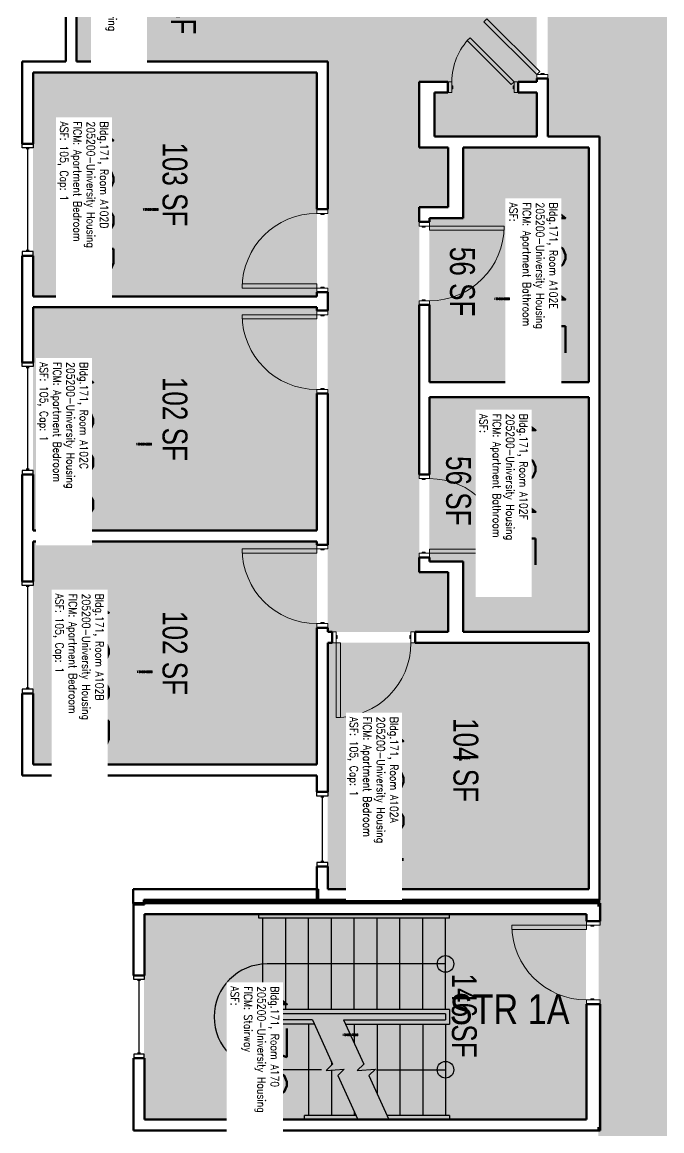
# Model space of a CAD drawing. Header units: inches. Extents: x 88 to 3257, y -489 to 2081.
# Drawn here: x 97 to 406, y 254 to 789 of the extents above; entities that cross this region are included whole.
import ezdxf
from ezdxf.enums import TextEntityAlignment as Align

# ---------------------------------------------------------------- set-up
doc = ezdxf.new("R2010")
doc.units = ezdxf.units.IN
doc.header["$LTSCALE"] = 48
doc.header["$MEASUREMENT"] = 0
for name, color, linetype in [('A-AREA-IDEN', 1, 'Continuous'), ('A-DOOR', 2, 'Continuous'), ('A-FLOR', 3, 'Continuous'), ('A-GLAZ', 1, 'Continuous'), ('A-IDEN-RNUM', 7, 'Continuous'), ('A-IDEN-SNUM', 4, 'Continuous'), ('A-IDEN-VNUM', 4, 'Continuous'), ('A-WALL', 5, 'Continuous'), ('AREA-TEXT', 3, 'Continuous'), ('Rooms-Category-Color', 7, 'Continuous'), ('Rooms-College-Color', 7, 'Continuous'), ('Rooms-Department-Color', 7, 'Continuous'), ('Rooms-Division-Color', 7, 'Continuous'), ('Rooms-Information', 7, 'Continuous')]:
    doc.layers.add(name, color=color, linetype=linetype)
doc.styles.add('AREA', font='arial.ttf', dxfattribs={"width": 0.75, "height": 12})
doc.styles.add('DIMS', font='ARIALN.TTF')
doc.styles.add('ROOMSNUMBER', font='txt.shx', dxfattribs={"height": 0.03})
doc.styles.add('ROOMVNUMBER', font='simplex.shx', dxfattribs={"width": 0.85})
doc.styles.get("Standard").update_dxf_attribs({"font": 'ARIALN.TTF'})
doc.dimstyles.new('NBA 2004', dxfattribs={"dimscale": 128, "dimtxt": 0.125, "dimasz": 0.09375, "dimexe": 0.125, "dimexo": 0.125, "dimgap": 0.0625, "dimtad": 1, "dimdec": 3, "dimzin": 3, "dimdsep": 46, "dimlunit": 4, "dimtxsty": 'DIMS', "dimblk": 'ARCHTICK', "dimcen": 0.09375, "dimdle": 0.125, "dimclrd": 256, "dimclre": 256, "dimclrt": 2, "dimadec": 0, "dimazin": 0, "dimtfac": 0.75, "dimtdec": 3, "dimtmove": 2, "dimatfit": 2, "dimfxl": 0.125, "dimfrac": 2, "dimtolj": 1, "dimtzin": 0, "dimlwd": -1, "dimlwe": -1, "dimarcsym": 0})
pattern_1 = [(135, (-275.59335, 306.26828), (-0.088388348, -0.088388348), [])]

# ---------------------------------------------------------------- blocks, each defined once
blk = doc.blocks.new('_ArchTick')
at = {"color": 0, "linetype": 'ByBlock', "const_width": 0.15}
blk.add_lwpolyline([(-0.5, -0.5), (0.5, 0.5)], dxfattribs=at)

msp = doc.modelspace()

# ---------------------------------------------------------------- hatches: boundary and pattern name
h = msp.add_hatch()
h.set_pattern_fill('ANSI31', color=256, angle=90, style=0)
h.set_pattern_definition(pattern_1)
h.paths.add_polyline_path([(308.36, 637.74), (308.36, 696.47), (317.57, 696.47), (317.57, 637.74)], flags=9)
h = msp.add_hatch()
h.set_pattern_fill('ANSI31', color=256, angle=90, style=0)
h.set_pattern_definition(pattern_1)
h.paths.add_polyline_path([(308.36, 637.74), (308.36, 696.47), (317.57, 696.47), (317.57, 637.74)], flags=9)
at = {"layer": 'Rooms-Category-Color', "true_color": 0xadadad}
for points in [[(547.22, 1168.24), (547.22, 1193.24), (464.89, 1193.24), (464.89, 1168.24), (375.5, 1168.24), (375.5, 1082.22), (350.5, 1082.22), (350.5, 999.89), (375.5, 999.89), (375.5, 815.86), (350.5, 815.86), (350.5, 733.53), (375.5, 733.53), (374.88, 226), (435.5, 226), (435.5, 616.78), (460.5, 616.78), (460.5, 699.11), (435.5, 699.11), (435.5, 881.25), (507.5, 881.25), (507.5, 960.25), (435.5, 960.25), (435.5, 1023.88), (495.87, 1084.25), (547.22, 1084.25)], [(369, 359.25), (155.94, 359.25), (155.94, 260.25), (369, 260.25)]]:
    msp.add_hatch(color=253, dxfattribs=at).paths.add_polyline_path(points)
at = {"layer": 'Rooms-Category-Color', "true_color": 0x728ef3}
for points in [[(240.13, 905.25), (240.13, 821.11), (345.25, 821.11), (345.25, 759.98), (336.3, 759.98), (336.3, 754.73), (345.25, 754.73), (345.25, 733.53), (295.88, 733.53), (295.88, 754.73), (302.3, 754.73), (302.3, 759.98), (288.63, 759.98), (288.63, 728.28), (302.5, 728.28), (302.5, 699.53), (288.63, 699.53), (288.63, 523.5), (302.5, 523.5), (302.5, 494.75), (244.5, 494.75), (244.5, 769.75), (123.5, 769.75), (123.5, 905.25)], [(102.5, 764.5), (102.5, 656.5), (239.25, 656.5), (239.25, 764.5)], [(293.5, 694.28), (293.5, 615.14), (370.25, 615.14), (370.25, 728.28), (309.75, 728.28), (309.75, 694.28)], [(239.25, 543.63), (239.25, 651.25), (102.5, 651.25), (102.5, 543.63)], [(370.25, 607.89), (293.5, 607.89), (293.5, 528.75), (309.75, 528.75), (309.75, 494.75), (370.25, 494.75)], [(102.5, 538.38), (102.5, 430.75), (239.25, 430.75), (239.25, 538.38)], [(244.5, 370.75), (370.25, 370.75), (370.25, 489.5), (244.5, 489.5)]]:
    msp.add_hatch(color=171, dxfattribs=at).paths.add_polyline_path(points)
at = {"layer": 'Rooms-College-Color', "true_color": 0xadadad}
for points in [[(547.22, 1168.24), (547.22, 1193.24), (464.89, 1193.24), (464.89, 1168.24), (375.5, 1168.24), (375.5, 1082.22), (350.5, 1082.22), (350.5, 999.89), (375.5, 999.89), (375.5, 815.86), (350.5, 815.86), (350.5, 733.53), (375.5, 733.53), (374.88, 226), (435.5, 226), (435.5, 616.78), (460.5, 616.78), (460.5, 699.11), (435.5, 699.11), (435.5, 881.25), (507.5, 881.25), (507.5, 960.25), (435.5, 960.25), (435.5, 1023.88), (495.87, 1084.25), (547.22, 1084.25)], [(240.13, 905.25), (240.13, 821.11), (345.25, 821.11), (345.25, 759.98), (336.3, 759.98), (336.3, 754.73), (345.25, 754.73), (345.25, 733.53), (295.88, 733.53), (295.88, 754.73), (302.3, 754.73), (302.3, 759.98), (288.63, 759.98), (288.63, 728.28), (302.5, 728.28), (302.5, 699.53), (288.63, 699.53), (288.63, 523.5), (302.5, 523.5), (302.5, 494.75), (244.5, 494.75), (244.5, 769.75), (123.5, 769.75), (123.5, 905.25)], [(102.5, 764.5), (102.5, 656.5), (239.25, 656.5), (239.25, 764.5)], [(293.5, 694.28), (293.5, 615.14), (370.25, 615.14), (370.25, 728.28), (309.75, 728.28), (309.75, 694.28)], [(239.25, 543.63), (239.25, 651.25), (102.5, 651.25), (102.5, 543.63)], [(370.25, 607.89), (293.5, 607.89), (293.5, 528.75), (309.75, 528.75), (309.75, 494.75), (370.25, 494.75)], [(102.5, 538.38), (102.5, 430.75), (239.25, 430.75), (239.25, 538.38)], [(244.5, 370.75), (370.25, 370.75), (370.25, 489.5), (244.5, 489.5)], [(369, 359.25), (155.94, 359.25), (155.94, 260.25), (369, 260.25)]]:
    msp.add_hatch(color=253, dxfattribs=at).paths.add_polyline_path(points)
at = {"layer": 'Rooms-Department-Color', "true_color": 0xacacac}
for points in [[(547.22, 1168.24), (547.22, 1193.24), (464.89, 1193.24), (464.89, 1168.24), (375.5, 1168.24), (375.5, 1082.22), (350.5, 1082.22), (350.5, 999.89), (375.5, 999.89), (375.5, 815.86), (350.5, 815.86), (350.5, 733.53), (375.5, 733.53), (374.88, 226), (435.5, 226), (435.5, 616.78), (460.5, 616.78), (460.5, 699.11), (435.5, 699.11), (435.5, 881.25), (507.5, 881.25), (507.5, 960.25), (435.5, 960.25), (435.5, 1023.88), (495.87, 1084.25), (547.22, 1084.25)], [(369, 359.25), (155.94, 359.25), (155.94, 260.25), (369, 260.25)]]:
    msp.add_hatch(color=253, dxfattribs=at).paths.add_polyline_path(points)
at = {"layer": 'Rooms-Department-Color', "true_color": 0x604aed}
for points in [[(240.13, 905.25), (240.13, 821.11), (345.25, 821.11), (345.25, 759.98), (336.3, 759.98), (336.3, 754.73), (345.25, 754.73), (345.25, 733.53), (295.88, 733.53), (295.88, 754.73), (302.3, 754.73), (302.3, 759.98), (288.63, 759.98), (288.63, 728.28), (302.5, 728.28), (302.5, 699.53), (288.63, 699.53), (288.63, 523.5), (302.5, 523.5), (302.5, 494.75), (244.5, 494.75), (244.5, 769.75), (123.5, 769.75), (123.5, 905.25)], [(102.5, 764.5), (102.5, 656.5), (239.25, 656.5), (239.25, 764.5)], [(293.5, 694.28), (293.5, 615.14), (370.25, 615.14), (370.25, 728.28), (309.75, 728.28), (309.75, 694.28)], [(239.25, 543.63), (239.25, 651.25), (102.5, 651.25), (102.5, 543.63)], [(370.25, 607.89), (293.5, 607.89), (293.5, 528.75), (309.75, 528.75), (309.75, 494.75), (370.25, 494.75)], [(102.5, 538.38), (102.5, 430.75), (239.25, 430.75), (239.25, 538.38)], [(244.5, 370.75), (370.25, 370.75), (370.25, 489.5), (244.5, 489.5)]]:
    msp.add_hatch(color=173, dxfattribs=at).paths.add_polyline_path(points)
at = {"layer": 'Rooms-Division-Color', "true_color": 0xadadad}
for points in [[(547.22, 1168.24), (547.22, 1193.24), (464.89, 1193.24), (464.89, 1168.24), (375.5, 1168.24), (375.5, 1082.22), (350.5, 1082.22), (350.5, 999.89), (375.5, 999.89), (375.5, 815.86), (350.5, 815.86), (350.5, 733.53), (375.5, 733.53), (374.88, 226), (435.5, 226), (435.5, 616.78), (460.5, 616.78), (460.5, 699.11), (435.5, 699.11), (435.5, 881.25), (507.5, 881.25), (507.5, 960.25), (435.5, 960.25), (435.5, 1023.88), (495.87, 1084.25), (547.22, 1084.25)], [(369, 359.25), (155.94, 359.25), (155.94, 260.25), (369, 260.25)]]:
    msp.add_hatch(color=253, dxfattribs=at).paths.add_polyline_path(points)
at = {"layer": 'Rooms-Division-Color', "true_color": 0x604aed}
for points in [[(240.13, 905.25), (240.13, 821.11), (345.25, 821.11), (345.25, 759.98), (336.3, 759.98), (336.3, 754.73), (345.25, 754.73), (345.25, 733.53), (295.88, 733.53), (295.88, 754.73), (302.3, 754.73), (302.3, 759.98), (288.63, 759.98), (288.63, 728.28), (302.5, 728.28), (302.5, 699.53), (288.63, 699.53), (288.63, 523.5), (302.5, 523.5), (302.5, 494.75), (244.5, 494.75), (244.5, 769.75), (123.5, 769.75), (123.5, 905.25)], [(102.5, 764.5), (102.5, 656.5), (239.25, 656.5), (239.25, 764.5)], [(293.5, 694.28), (293.5, 615.14), (370.25, 615.14), (370.25, 728.28), (309.75, 728.28), (309.75, 694.28)], [(239.25, 543.63), (239.25, 651.25), (102.5, 651.25), (102.5, 543.63)], [(370.25, 607.89), (293.5, 607.89), (293.5, 528.75), (309.75, 528.75), (309.75, 494.75), (370.25, 494.75)], [(102.5, 538.38), (102.5, 430.75), (239.25, 430.75), (239.25, 538.38)], [(244.5, 370.75), (370.25, 370.75), (370.25, 489.5), (244.5, 489.5)]]:
    msp.add_hatch(color=173, dxfattribs=at).paths.add_polyline_path(points)

# ---------------------------------------------------------------- linework, layer by layer
at = {"layer": 'A-DOOR', "linetype": 'Continuous', "lineweight": 18}
for points in [[(345.25, 763.47), (346.66, 764.88), (321.21, 790.34), (319.79, 788.92)], [(345.25, 763.47), (346.66, 764.88), (321.21, 790.34), (319.79, 788.92)], [(334.3, 759.98), (332.89, 758.57), (311.67, 779.78), (313.09, 781.19)], [(334.3, 759.98), (332.89, 758.57), (311.67, 779.78), (313.09, 781.19)], [(304.3, 754.73), (302.3, 754.73), (302.3, 759.98), (304.3, 759.98)], [(304.3, 754.73), (302.3, 754.73), (302.3, 759.98), (304.3, 759.98)], [(334.3, 754.73), (336.3, 754.73), (336.3, 759.98), (334.3, 759.98)], [(334.3, 754.73), (336.3, 754.73), (336.3, 759.98), (334.3, 759.98)], [(350.5, 763.47), (350.5, 761.47), (345.25, 761.47), (345.25, 763.47)], [(350.5, 763.47), (350.5, 761.47), (345.25, 761.47), (345.25, 763.47)], [(348.75, 763.47), (348.75, 763.97), (347.25, 763.97), (347.25, 763.47)], [(348.75, 763.47), (348.75, 763.97), (347.25, 763.97), (347.25, 763.47)], [(304.3, 756.48), (304.8, 756.48), (304.8, 757.98), (304.3, 757.98)], [(304.3, 756.48), (304.8, 756.48), (304.8, 757.98), (304.3, 757.98)], [(334.3, 756.48), (333.8, 756.48), (333.8, 757.98), (334.3, 757.98)], [(334.3, 756.48), (333.8, 756.48), (333.8, 757.98), (334.3, 757.98)], [(244.5, 696.5), (244.5, 698.5), (239.25, 698.5), (239.25, 696.5)], [(244.5, 696.5), (244.5, 698.5), (239.25, 698.5), (239.25, 696.5)], [(242.75, 696.5), (242.75, 696), (241.25, 696), (241.25, 696.5)], [(242.75, 696.5), (242.75, 696), (241.25, 696), (241.25, 696.5)], [(288.63, 690.39), (288.63, 692.39), (293.5, 692.39), (293.5, 690.39)], [(288.63, 690.39), (288.63, 692.39), (293.5, 692.39), (293.5, 690.39)], [(290, 690.39), (290, 689.89), (291.5, 689.89), (291.5, 690.39)], [(290, 690.39), (290, 689.89), (291.5, 689.89), (291.5, 690.39)], [(293.5, 690.39), (293.5, 688.39), (329.5, 688.39), (329.5, 690.39)], [(293.5, 690.39), (293.5, 688.39), (329.5, 688.39), (329.5, 690.39)], [(239.25, 660.5), (239.25, 662.5), (203.25, 662.5), (203.25, 660.5)], [(239.25, 660.5), (239.25, 662.5), (203.25, 662.5), (203.25, 660.5)], [(244.5, 660.5), (244.5, 658.5), (239.25, 658.5), (239.25, 660.5)], [(244.5, 660.5), (244.5, 658.5), (239.25, 658.5), (239.25, 660.5)], [(242.75, 660.5), (242.75, 661), (241.25, 661), (241.25, 660.5)], [(242.75, 660.5), (242.75, 661), (241.25, 661), (241.25, 660.5)], [(288.63, 654.39), (288.63, 652.39), (293.5, 652.39), (293.5, 654.39)], [(288.63, 654.39), (288.63, 652.39), (293.5, 652.39), (293.5, 654.39)], [(290, 654.39), (290, 654.89), (291.5, 654.89), (291.5, 654.39)], [(290, 654.39), (290, 654.89), (291.5, 654.89), (291.5, 654.39)], [(239.25, 647.63), (239.25, 645.63), (203.25, 645.63), (203.25, 647.63)], [(239.25, 647.63), (239.25, 645.63), (203.25, 645.63), (203.25, 647.63)], [(244.5, 647.63), (244.5, 649.63), (239.25, 649.63), (239.25, 647.63)], [(244.5, 647.63), (244.5, 649.63), (239.25, 649.63), (239.25, 647.63)], [(242.75, 647.63), (242.75, 647.13), (241.25, 647.13), (241.25, 647.63)], [(242.75, 647.63), (242.75, 647.13), (241.25, 647.13), (241.25, 647.63)], [(244.5, 611.63), (244.5, 609.63), (239.25, 609.63), (239.25, 611.63)], [(244.5, 611.63), (244.5, 609.63), (239.25, 609.63), (239.25, 611.63)], [(242.75, 611.63), (242.75, 612.13), (241.25, 612.13), (241.25, 611.63)], [(242.75, 611.63), (242.75, 612.13), (241.25, 612.13), (241.25, 611.63)], [(288.63, 568.64), (288.63, 570.64), (293.5, 570.64), (293.5, 568.64)], [(288.63, 568.64), (288.63, 570.64), (293.5, 570.64), (293.5, 568.64)], [(290, 568.64), (290, 568.14), (291.5, 568.14), (291.5, 568.64)], [(290, 568.64), (290, 568.14), (291.5, 568.14), (291.5, 568.64)], [(239.25, 534.75), (239.25, 532.75), (203.25, 532.75), (203.25, 534.75)], [(239.25, 534.75), (239.25, 532.75), (203.25, 532.75), (203.25, 534.75)], [(244.5, 534.75), (244.5, 536.75), (239.25, 536.75), (239.25, 534.75)], [(244.5, 534.75), (244.5, 536.75), (239.25, 536.75), (239.25, 534.75)], [(242.75, 534.75), (242.75, 534.25), (241.25, 534.25), (241.25, 534.75)], [(242.75, 534.75), (242.75, 534.25), (241.25, 534.25), (241.25, 534.75)], [(293.5, 532.64), (293.5, 534.64), (329.5, 534.64), (329.5, 532.64)], [(293.5, 532.64), (293.5, 534.64), (329.5, 534.64), (329.5, 532.64)], [(288.63, 532.64), (288.63, 530.64), (293.5, 530.64), (293.5, 532.64)], [(288.63, 532.64), (288.63, 530.64), (293.5, 530.64), (293.5, 532.64)], [(290, 532.64), (290, 533.14), (291.5, 533.14), (291.5, 532.64)], [(290, 532.64), (290, 533.14), (291.5, 533.14), (291.5, 532.64)], [(244.5, 498.75), (244.5, 496.75), (239.25, 496.75), (239.25, 498.75)], [(244.5, 498.75), (244.5, 496.75), (239.25, 496.75), (239.25, 498.75)], [(242.75, 498.75), (242.75, 499.25), (241.25, 499.25), (241.25, 498.75)], [(242.75, 498.75), (242.75, 499.25), (241.25, 499.25), (241.25, 498.75)], [(248.62, 494.75), (246.62, 494.75), (246.62, 489.5), (248.62, 489.5)], [(248.62, 494.75), (246.62, 494.75), (246.62, 489.5), (248.62, 489.5)], [(248.62, 493), (249.12, 493), (249.12, 491.5), (248.62, 491.5)], [(248.62, 493), (249.12, 493), (249.12, 491.5), (248.62, 491.5)], [(284.62, 493), (284.12, 493), (284.12, 491.5), (284.62, 491.5)], [(284.62, 493), (284.12, 493), (284.12, 491.5), (284.62, 491.5)], [(284.62, 494.75), (286.62, 494.75), (286.62, 489.5), (284.62, 489.5)], [(284.62, 494.75), (286.62, 494.75), (286.62, 489.5), (284.62, 489.5)], [(248.62, 489.5), (250.62, 489.5), (250.62, 453.5), (248.62, 453.5)], [(248.62, 489.5), (250.62, 489.5), (250.62, 453.5), (248.62, 453.5)], [(369.26, 353.3), (369.26, 351.3), (333.26, 351.3), (333.26, 353.3)], [(369.26, 353.3), (369.26, 351.3), (333.26, 351.3), (333.26, 353.3)], [(375.76, 353.3), (375.76, 355.3), (369.26, 355.3), (369.26, 353.3)], [(375.76, 353.3), (375.76, 355.3), (369.26, 355.3), (369.26, 353.3)], [(372.76, 353.3), (372.76, 352.8), (371.26, 352.8), (371.26, 353.3)], [(372.76, 353.3), (372.76, 352.8), (371.26, 352.8), (371.26, 353.3)], [(375.76, 317.3), (375.76, 315.3), (369.26, 315.3), (369.26, 317.3)], [(375.76, 317.3), (375.76, 315.3), (369.26, 315.3), (369.26, 317.3)], [(372.76, 317.3), (372.76, 317.8), (371.26, 317.8), (371.26, 317.3)], [(372.76, 317.3), (372.76, 317.8), (371.26, 317.8), (371.26, 317.3)]]:
    msp.add_lwpolyline(points, close=True, dxfattribs=at)
at = {"layer": 'A-DOOR', "linetype": 'Continuous', "lineweight": 18, "extrusion": (0, 0, -1)}
for centre, radius, start, end in [((-334.3, 759.98), 30, 0, 45), ((-334.3, 759.98), 30, 0, 45), ((-239.25, 647.63), 36, 270, 0), ((-239.25, 647.63), 36, 270, 0), ((-293.5, 532.64), 36, 90, 180), ((-293.5, 532.64), 36, 90, 180), ((-239.25, 534.75), 36, 270, 0), ((-239.25, 534.75), 36, 270, 0), ((-248.62, 489.5), 36, 180, 270), ((-248.62, 489.5), 36, 180, 270)]:
    msp.add_arc(centre, radius, start, end, dxfattribs=at)
at = {"layer": 'A-DOOR', "linetype": 'Continuous', "lineweight": 18}
for centre, start, end in [((239.25, 660.5), 90, 180), ((239.25, 660.5), 90, 180), ((293.5, 690.39), 270, 0), ((293.5, 690.39), 270, 0), ((369.26, 353.3), 180, 270), ((369.26, 353.3), 180, 270)]:
    msp.add_arc(centre, 36, start, end, dxfattribs=at)
at = {"layer": 'A-FLOR'}
for p, q in [((211.26, 356.67, 0), (211.26, 358.67, 0)), ((211.26, 356.67, 0), (211.26, 358.67, 0)), ((303.26, 356.67, 0), (303.26, 358.67, 0)), ((303.26, 356.67, 0), (303.26, 358.67, 0)), ((303.26, 356.67, 0), (211.26, 356.67, 0)), ((303.26, 356.67, 0), (211.26, 356.67, 0)), ((213.26, 312.67, 0), (213.26, 356.67, 0)), ((213.26, 312.67, 0), (213.26, 356.67, 0)), ((224.26, 312.67, 0), (224.26, 356.67, 0)), ((224.26, 312.67, 0), (224.26, 356.67, 0)), ((235.26, 312.67, 0), (235.26, 356.67, 0)), ((235.26, 312.67, 0), (235.26, 356.67, 0)), ((246.26, 312.67, 0), (246.26, 356.67, 0)), ((246.26, 312.67, 0), (246.26, 356.67, 0)), ((257.26, 312.67, 0), (257.26, 356.67, 0)), ((257.26, 312.67, 0), (257.26, 356.67, 0)), ((268.26, 312.67, 0), (268.26, 356.67, 0)), ((268.26, 312.67, 0), (268.26, 356.67, 0)), ((279.26, 312.67, 0), (279.26, 356.67, 0)), ((279.26, 312.67, 0), (279.26, 356.67, 0)), ((290.26, 312.67, 0), (290.26, 356.67, 0)), ((290.26, 312.67, 0), (290.26, 356.67, 0)), ((301.26, 312.67, 0), (301.26, 356.67, 0)), ((301.26, 312.67, 0), (301.26, 356.67, 0)), ((301.26, 334.67, 0), (215.26, 334.67, 0)), ((301.26, 334.67, 0), (215.26, 334.67, 0)), ((211.26, 312.67, 0), (211.26, 305.67, 0)), ((303.26, 312.67, 0), (211.26, 312.67, 0)), ((211.26, 312.67, 0), (211.26, 305.67, 0)), ((303.26, 312.67, 0), (211.26, 312.67, 0)), ((213.26, 310.67, 0), (213.26, 307.67, 0)), ((301.26, 310.67, 0), (213.26, 310.67, 0)), ((213.26, 310.67, 0), (213.26, 307.67, 0)), ((301.26, 310.67, 0), (213.26, 310.67, 0)), ((301.26, 310.67, 0), (301.26, 307.67, 0)), ((301.26, 310.67, 0), (301.26, 307.67, 0)), ((303.26, 312.67, 0), (303.26, 305.67, 0)), ((303.26, 312.67, 0), (303.26, 305.67, 0)), ((238.03, 305.67, 0), (211.26, 305.67, 0)), ((238.03, 305.67, 0), (211.26, 305.67, 0)), ((237.12, 307.67, 0), (213.26, 307.67, 0)), ((237.12, 307.67, 0), (213.26, 307.67, 0)), ((235.26, 305.67, 0), (235.26, 261.67, 0)), ((235.26, 305.67, 0), (235.26, 261.67, 0)), ((235.26, 305.67, 0), (235.26, 261.67, 0)), ((235.26, 305.67, 0), (235.26, 261.67, 0)), ((252.12, 307.67, 0), (301.26, 307.67, 0)), ((252.12, 307.67, 0), (301.26, 307.67, 0)), ((253.04, 305.67, 0), (303.26, 305.67, 0)), ((253.04, 305.67, 0), (303.26, 305.67, 0)), ((257.26, 305.67, 0), (257.26, 296.43, 0)), ((257.26, 305.67, 0), (257.26, 296.43, 0)), ((268.26, 305.67, 0), (268.26, 272.26, 0)), ((268.26, 305.67, 0), (268.26, 272.26, 0)), ((279.26, 305.67, 0), (279.26, 261.67, 0)), ((279.26, 305.67, 0), (279.26, 261.67, 0)), ((290.26, 305.67, 0), (290.26, 261.67, 0)), ((290.26, 305.67, 0), (290.26, 261.67, 0)), ((301.26, 305.67, 0), (301.26, 261.67, 0)), ((301.26, 305.67, 0), (301.26, 261.67, 0)), ((246.26, 287.63, 0), (246.26, 285.86, 0)), ((246.26, 287.63, 0), (246.26, 285.86, 0)), ((246.26, 283.54, 0), (246.26, 261.67, 0)), ((246.26, 283.54, 0), (246.26, 261.67, 0)), ((257.26, 263.48, 0), (257.26, 261.67, 0)), ((257.26, 263.48, 0), (257.26, 261.67, 0)), ((233.26, 259.67, 0), (233.26, 261.67, 0)), ((258.08, 261.67, 0), (233.26, 261.67, 0)), ((233.26, 259.67, 0), (233.26, 261.67, 0)), ((258.08, 261.67, 0), (233.26, 261.67, 0)), ((303.26, 261.67, 0), (273.08, 261.67, 0)), ((303.26, 261.67, 0), (273.08, 261.67, 0)), ((303.26, 261.67, 0), (303.26, 259.67, 0)), ((303.26, 261.67, 0), (303.26, 259.67, 0))]:
    msp.add_line(p, q, dxfattribs=at)
at = {"layer": 'A-FLOR', "linetype": 'Continuous', "elevation": 0}
for points in [[(237.12, 307.67), (246.83, 286.41), (243.69, 283.35), (252.44, 284.01), (249.3, 280.95), (258.99, 259.67)], [(237.12, 307.67), (246.83, 286.41), (243.69, 283.35), (252.44, 284.01), (249.3, 280.95), (258.99, 259.67)], [(252.12, 307.67), (261.83, 286.41), (258.69, 283.35), (267.44, 284.01), (264.3, 280.95), (273.99, 259.67)], [(252.12, 307.67), (261.83, 286.41), (258.69, 283.35), (267.44, 284.01), (264.3, 280.95), (273.99, 259.67)]]:
    msp.add_lwpolyline(points, dxfattribs=at)
at = {"layer": 'A-FLOR'}
for centre in [(301.26, 334.67, 0), (301.26, 334.67, 0), (301.26, 283.67, 0), (301.26, 283.67, 0)]:
    msp.add_circle(centre, 4, dxfattribs=at)
msp.add_arc((215.26, 309.17, 0), 25.5, 90, 270, dxfattribs=at)
msp.add_arc((215.26, 309.17, 0), 25.5, 90, 270, dxfattribs=at)
at = {"layer": 'A-GLAZ', "linetype": 'Continuous', "lineweight": 25}
for p, q in [((100.63, 727.59), (99.13, 727.59)), ((100.63, 727.59), (99.13, 727.59)), ((99.88, 727.59), (99.88, 678.59)), ((99.88, 727.59), (99.88, 678.59)), ((100.63, 678.59), (99.13, 678.59)), ((100.63, 678.59), (99.13, 678.59)), ((100.63, 622.13), (99.13, 622.13)), ((100.63, 622.13), (99.13, 622.13)), ((99.88, 622.13), (99.88, 573.13)), ((99.88, 622.13), (99.88, 573.13)), ((100.63, 573.13), (99.13, 573.13)), ((100.63, 573.13), (99.13, 573.13)), ((100.63, 516.6), (99.13, 516.6)), ((100.63, 516.6), (99.13, 516.6)), ((99.88, 516.6), (99.88, 467.6)), ((99.88, 516.6), (99.88, 467.6)), ((100.63, 467.6), (99.13, 467.6)), ((100.63, 467.6), (99.13, 467.6)), ((242.63, 415.13), (241.13, 415.13)), ((242.63, 415.13), (241.13, 415.13)), ((241.88, 415.13), (241.88, 384.13)), ((241.88, 415.13), (241.88, 384.13)), ((242.63, 384.13), (241.13, 384.13)), ((242.63, 384.13), (241.13, 384.13)), ((154.32, 326.67), (152.82, 326.67)), ((154.32, 326.67), (152.82, 326.67)), ((153.57, 291.67), (153.57, 326.67)), ((153.57, 291.67), (153.57, 326.67)), ((154.32, 291.67), (152.82, 291.67)), ((154.32, 291.67), (152.82, 291.67))]:
    msp.add_line(p, q, dxfattribs=at)
for points in [[(97.25, 728.09), (97.25, 730.09), (102.5, 730.09), (102.5, 728.09)], [(97.25, 728.09), (97.25, 730.09), (102.5, 730.09), (102.5, 728.09)], [(97.25, 678.09), (97.25, 676.09), (102.5, 676.09), (102.5, 678.09)], [(97.25, 678.09), (97.25, 676.09), (102.5, 676.09), (102.5, 678.09)], [(97.25, 622.63), (97.25, 624.63), (102.5, 624.63), (102.5, 622.63)], [(97.25, 622.63), (97.25, 624.63), (102.5, 624.63), (102.5, 622.63)], [(97.25, 572.63), (97.25, 570.63), (102.5, 570.63), (102.5, 572.63)], [(97.25, 572.63), (97.25, 570.63), (102.5, 570.63), (102.5, 572.63)], [(97.25, 517.1), (97.25, 519.1), (102.5, 519.1), (102.5, 517.1)], [(97.25, 517.1), (97.25, 519.1), (102.5, 519.1), (102.5, 517.1)], [(97.25, 467.1), (97.25, 465.1), (102.5, 465.1), (102.5, 467.1)], [(97.25, 467.1), (97.25, 465.1), (102.5, 465.1), (102.5, 467.1)], [(239.25, 415.63), (239.25, 417.63), (244.5, 417.63), (244.5, 415.63)], [(239.25, 415.63), (239.25, 417.63), (244.5, 417.63), (244.5, 415.63)], [(239.25, 383.63), (239.25, 381.63), (244.5, 381.63), (244.5, 383.63)], [(239.25, 383.63), (239.25, 381.63), (244.5, 381.63), (244.5, 383.63)], [(151.07, 327.17), (151.07, 329.17), (156.07, 329.17), (156.07, 327.17)], [(151.07, 327.17), (151.07, 329.17), (156.07, 329.17), (156.07, 327.17)], [(151.07, 291.17), (151.07, 289.17), (156.07, 289.17), (156.07, 291.17)], [(151.07, 291.17), (151.07, 289.17), (156.07, 289.17), (156.07, 291.17)]]:
    msp.add_lwpolyline(points, close=True, dxfattribs=at)
at = {"layer": 'A-WALL', "linetype": 'Continuous', "lineweight": 50}
for p, q in [((118.25, 801.13), (118.25, 769.75)), ((118.25, 801.13), (118.25, 769.75)), ((123.5, 769.75), (123.5, 801.13)), ((123.5, 769.75), (123.5, 801.13)), ((97.25, 769.75), (97.25, 730.09)), ((118.25, 769.75), (97.25, 769.75)), ((97.25, 769.75), (97.25, 730.09)), ((118.25, 769.75), (97.25, 769.75)), ((244.5, 769.75), (123.5, 769.75)), ((244.5, 769.75), (123.5, 769.75)), ((244.5, 698.5), (244.5, 769.75)), ((244.5, 698.5), (244.5, 769.75)), ((102.5, 730.09), (102.5, 764.5)), ((102.5, 764.5), (239.25, 764.5)), ((102.5, 730.09), (102.5, 764.5)), ((102.5, 764.5), (239.25, 764.5)), ((239.25, 764.5), (239.25, 698.5)), ((239.25, 764.5), (239.25, 698.5)), ((288.63, 759.98), (288.63, 728.28)), ((302.3, 759.98), (288.63, 759.98)), ((288.63, 759.98), (288.63, 728.28)), ((302.3, 759.98), (288.63, 759.98)), ((302.3, 754.73), (302.3, 759.98)), ((302.3, 754.73), (302.3, 759.98)), ((345.25, 759.98), (336.3, 759.98)), ((336.3, 759.98), (336.3, 754.73)), ((345.25, 759.98), (336.3, 759.98)), ((336.3, 759.98), (336.3, 754.73)), ((345.25, 761.47), (345.25, 759.98)), ((350.5, 761.47), (345.25, 761.47)), ((345.25, 761.47), (345.25, 759.98)), ((350.5, 761.47), (345.25, 761.47)), ((350.5, 733.53), (350.5, 761.47)), ((350.5, 733.53), (350.5, 761.47)), ((295.88, 733.53), (295.88, 754.73)), ((295.88, 754.73), (302.3, 754.73)), ((295.88, 733.53), (295.88, 754.73)), ((295.88, 754.73), (302.3, 754.73)), ((336.3, 754.73), (345.25, 754.73)), ((336.3, 754.73), (345.25, 754.73)), ((345.25, 754.73), (345.25, 733.53)), ((345.25, 754.73), (345.25, 733.53)), ((345.25, 733.53), (295.88, 733.53)), ((345.25, 733.53), (295.88, 733.53)), ((375.5, 733.53), (350.5, 733.53)), ((375.5, 733.53), (350.5, 733.53)), ((375.5, 494.13), (375.5, 733.53)), ((375.5, 494.13), (375.5, 733.53)), ((97.25, 730.09), (102.5, 730.09)), ((97.25, 730.09), (102.5, 730.09)), ((288.63, 728.28), (302.5, 728.28)), ((288.63, 728.28), (302.5, 728.28)), ((302.5, 728.28), (302.5, 699.53)), ((302.5, 728.28), (302.5, 699.53)), ((309.75, 694.28), (309.75, 728.28)), ((309.75, 728.28), (370.25, 728.28)), ((309.75, 694.28), (309.75, 728.28)), ((309.75, 728.28), (370.25, 728.28)), ((370.25, 728.28), (370.25, 615.14)), ((370.25, 728.28), (370.25, 615.14)), ((239.25, 698.5), (244.5, 698.5)), ((239.25, 698.5), (244.5, 698.5)), ((288.63, 699.53), (288.63, 692.39)), ((302.5, 699.53), (288.63, 699.53)), ((288.63, 699.53), (288.63, 692.39)), ((302.5, 699.53), (288.63, 699.53)), ((288.63, 692.39), (293.5, 692.39)), ((288.63, 692.39), (293.5, 692.39)), ((293.5, 692.39), (293.5, 694.28)), ((293.5, 694.28), (309.75, 694.28)), ((293.5, 692.39), (293.5, 694.28)), ((293.5, 694.28), (309.75, 694.28)), ((97.25, 676.09), (97.25, 624.63)), ((102.5, 676.09), (97.25, 676.09)), ((97.25, 676.09), (97.25, 624.63)), ((102.5, 676.09), (97.25, 676.09)), ((102.5, 656.5), (102.5, 676.09)), ((102.5, 656.5), (102.5, 676.09)), ((239.25, 658.5), (239.25, 656.5)), ((244.5, 658.5), (239.25, 658.5)), ((239.25, 658.5), (239.25, 656.5)), ((244.5, 658.5), (239.25, 658.5)), ((244.5, 649.63), (244.5, 658.5)), ((244.5, 649.63), (244.5, 658.5)), ((239.25, 656.5), (102.5, 656.5)), ((239.25, 656.5), (102.5, 656.5)), ((288.63, 652.39), (288.63, 570.64)), ((293.5, 652.39), (288.63, 652.39)), ((288.63, 652.39), (288.63, 570.64)), ((293.5, 652.39), (288.63, 652.39)), ((293.5, 615.14), (293.5, 652.39)), ((293.5, 615.14), (293.5, 652.39)), ((102.5, 624.63), (102.5, 651.25)), ((102.5, 651.25), (239.25, 651.25)), ((102.5, 624.63), (102.5, 651.25)), ((102.5, 651.25), (239.25, 651.25)), ((239.25, 651.25), (239.25, 649.63)), ((239.25, 651.25), (239.25, 649.63)), ((239.25, 649.63), (244.5, 649.63)), ((239.25, 649.63), (244.5, 649.63)), ((97.25, 624.63), (102.5, 624.63)), ((97.25, 624.63), (102.5, 624.63)), ((370.25, 615.14), (293.5, 615.14)), ((370.25, 615.14), (293.5, 615.14)), ((239.25, 609.63), (239.25, 543.63)), ((244.5, 609.63), (239.25, 609.63)), ((239.25, 609.63), (239.25, 543.63)), ((244.5, 609.63), (239.25, 609.63)), ((244.5, 536.75), (244.5, 609.63)), ((244.5, 536.75), (244.5, 609.63)), ((293.5, 570.64), (293.5, 607.89)), ((293.5, 607.89), (370.25, 607.89)), ((293.5, 570.64), (293.5, 607.89)), ((293.5, 607.89), (370.25, 607.89)), ((370.25, 607.89), (370.25, 494.75)), ((370.25, 607.89), (370.25, 494.75)), ((102.5, 570.63), (97.25, 570.63)), ((97.25, 570.63), (97.25, 519.1)), ((102.5, 570.63), (97.25, 570.63)), ((97.25, 570.63), (97.25, 519.1)), ((102.5, 543.63), (102.5, 570.63)), ((102.5, 543.63), (102.5, 570.63)), ((288.63, 570.64), (293.5, 570.64)), ((288.63, 570.64), (293.5, 570.64)), ((239.25, 543.63), (102.5, 543.63)), ((239.25, 543.63), (102.5, 543.63)), ((102.5, 538.38), (239.25, 538.38)), ((102.5, 519.1), (102.5, 538.38)), ((102.5, 538.38), (239.25, 538.38)), ((102.5, 519.1), (102.5, 538.38)), ((239.25, 538.38), (239.25, 536.75)), ((239.25, 538.38), (239.25, 536.75)), ((239.25, 536.75), (244.5, 536.75)), ((239.25, 536.75), (244.5, 536.75)), ((288.63, 530.64), (288.63, 523.5)), ((293.5, 530.64), (288.63, 530.64)), ((288.63, 530.64), (288.63, 523.5)), ((293.5, 530.64), (288.63, 530.64)), ((293.5, 528.75), (293.5, 530.64)), ((293.5, 528.75), (293.5, 530.64)), ((309.75, 528.75), (293.5, 528.75)), ((309.75, 528.75), (293.5, 528.75)), ((309.75, 494.75), (309.75, 528.75)), ((309.75, 494.75), (309.75, 528.75)), ((97.25, 519.1), (102.5, 519.1)), ((97.25, 519.1), (102.5, 519.1)), ((288.63, 523.5), (302.5, 523.5)), ((288.63, 523.5), (302.5, 523.5)), ((302.5, 523.5), (302.5, 494.75)), ((302.5, 523.5), (302.5, 494.75)), ((239.25, 496.75), (239.25, 430.75)), ((244.5, 496.75), (239.25, 496.75)), ((239.25, 496.75), (239.25, 430.75)), ((244.5, 496.75), (239.25, 496.75)), ((244.5, 494.75), (244.5, 496.75)), ((244.5, 494.75), (244.5, 496.75)), ((246.62, 494.75), (244.5, 494.75)), ((246.62, 494.75), (244.5, 494.75)), ((246.62, 489.5), (246.62, 494.75)), ((246.62, 489.5), (246.62, 494.75)), ((289.25, 494.75), (286.62, 494.75)), ((286.62, 494.75), (286.62, 489.5)), ((289.25, 494.75), (286.62, 494.75)), ((286.62, 494.75), (286.62, 489.5)), ((302.5, 494.75), (289.25, 494.75)), ((302.5, 494.75), (289.25, 494.75)), ((370.25, 494.75), (309.75, 494.75)), ((370.25, 494.75), (309.75, 494.75)), ((375.5, 365.5), (375.5, 494.13)), ((375.5, 365.5), (375.5, 494.13)), ((244.5, 426.13), (244.5, 489.5)), ((244.5, 489.5), (246.62, 489.5)), ((244.5, 426.13), (244.5, 489.5)), ((244.5, 489.5), (246.62, 489.5)), ((286.62, 489.5), (289.25, 489.5)), ((286.62, 489.5), (289.25, 489.5)), ((289.25, 489.5), (370.25, 489.5)), ((289.25, 489.5), (370.25, 489.5)), ((370.25, 489.5), (370.25, 370.75)), ((370.25, 489.5), (370.25, 370.75)), ((97.25, 465.1), (97.25, 425.5)), ((102.5, 465.1), (97.25, 465.1)), ((97.25, 465.1), (97.25, 425.5)), ((102.5, 465.1), (97.25, 465.1)), ((102.5, 430.75), (102.5, 465.1)), ((102.5, 430.75), (102.5, 465.1)), ((239.25, 430.75), (102.5, 430.75)), ((239.25, 430.75), (102.5, 430.75)), ((97.25, 425.5), (239.25, 425.5)), ((97.25, 425.5), (239.25, 425.5)), ((239.25, 425.5), (239.25, 417.63)), ((239.25, 425.5), (239.25, 417.63)), ((244.5, 417.63), (244.5, 426.13)), ((244.5, 417.63), (244.5, 426.13)), ((239.25, 417.63), (244.5, 417.63)), ((239.25, 417.63), (244.5, 417.63)), ((239.25, 381.63), (239.25, 365.5)), ((244.5, 381.63), (239.25, 381.63)), ((239.25, 381.63), (239.25, 365.5)), ((244.5, 381.63), (239.25, 381.63)), ((244.5, 370.75), (244.5, 381.63)), ((244.5, 370.75), (244.5, 381.63)), ((239.88, 370.75), (150.69, 370.75)), ((150.69, 370.75), (150.69, 363.88)), ((239.88, 370.75), (150.69, 370.75)), ((150.69, 370.75), (150.69, 363.88)), ((239.88, 365.5), (239.88, 370.75)), ((239.88, 365.5), (239.88, 370.75)), ((370.25, 370.75), (244.5, 370.75)), ((370.25, 370.75), (244.5, 370.75)), ((150.69, 363.88), (155.94, 363.88)), ((150.69, 363.88), (155.94, 363.88)), ((150.94, 329.17), (150.94, 363.92)), ((150.94, 363.92), (375.76, 363.92)), ((150.94, 329.17), (150.94, 363.92)), ((150.94, 363.92), (375.76, 363.92)), ((155.94, 365.5), (239.88, 365.5)), ((155.94, 363.88), (155.94, 365.5)), ((155.94, 365.5), (239.88, 365.5)), ((155.94, 363.88), (155.94, 365.5)), ((156.19, 364.92), (240.13, 364.92)), ((156.19, 363.3), (156.19, 364.92)), ((156.19, 364.92), (240.13, 364.92)), ((156.19, 363.3), (156.19, 364.92)), ((239.25, 365.5), (375.5, 365.5)), ((239.25, 365.5), (375.5, 365.5)), ((239.51, 364.92), (375.76, 364.92)), ((239.51, 364.92), (375.76, 364.92)), ((374.51, 363.92), (375.13, 363.92)), ((374.51, 363.92), (375.13, 363.92)), ((375.13, 363.92), (375.13, 362.92)), ((375.13, 363.92), (375.13, 362.92)), ((375.76, 363.92), (375.76, 355.3)), ((375.76, 363.92), (375.76, 355.3)), ((150.94, 363.3), (156.19, 363.3)), ((150.94, 363.3), (156.19, 363.3)), ((156.19, 358.67), (156.19, 329.17)), ((369.26, 358.67), (156.19, 358.67)), ((156.19, 358.67), (156.19, 329.17)), ((369.26, 358.67), (156.19, 358.67)), ((369.26, 355.3), (369.26, 358.67)), ((369.26, 355.3), (369.26, 358.67)), ((375.13, 362.92), (374.51, 362.92)), ((375.13, 362.92), (374.51, 362.92)), ((375.76, 355.3), (369.26, 355.3)), ((375.76, 355.3), (369.26, 355.3)), ((156.19, 329.17), (150.94, 329.17)), ((156.19, 329.17), (150.94, 329.17)), ((369.26, 259.67), (369.26, 315.3)), ((369.26, 315.3), (375.76, 315.3)), ((369.26, 259.67), (369.26, 315.3)), ((369.26, 315.3), (375.76, 315.3)), ((375.76, 315.3), (375.76, 254.42)), ((375.76, 315.3), (375.76, 254.42)), ((150.94, 254.42), (150.94, 289.17)), ((150.94, 289.17), (156.19, 289.17)), ((150.94, 254.42), (150.94, 289.17)), ((150.94, 289.17), (156.19, 289.17)), ((156.19, 289.17), (156.19, 259.67)), ((156.19, 289.17), (156.19, 259.67)), ((156.19, 259.67), (369.26, 259.67)), ((156.19, 259.67), (369.26, 259.67)), ((150.94, 254.42), (375.76, 254.42)), ((150.94, 254.42), (375.76, 254.42)), ((374.51, 255.42), (375.13, 255.42)), ((374.51, 255.42), (375.13, 255.42)), ((375.13, 255.42), (375.13, 254.42)), ((375.13, 255.42), (375.13, 254.42))]:
    msp.add_line(p, q, dxfattribs=at)

# ---------------------------------------------------------------- texts
at = {"layer": 'A-AREA-IDEN', "linetype": 'ByBlock'}
msp.add_text('STR 1A', height=14.4, dxfattribs=at).set_placement((361.04, 312.87, 0), align=Align.MIDDLE_RIGHT)
at = {"layer": 'A-IDEN-RNUM', "style": 'ROOMSNUMBER', "width": 0.85}
for s, p in [('0102-D0', (159.14, 697.84)), ('0102-E0', (328.47, 654.78)), ('0102-C0', (155.92, 584.73)), ('0102-F0', (328.77, 561.12)), ('0102-B0', (156.26, 475.02)), ('0102-A0', (309.37, 433.57)), ('0170-00', (255.36, 299.94))]:
    msp.add_text(s, height=1, dxfattribs=at).set_placement(p, align=Align.CENTER)
at = {"layer": 'A-IDEN-SNUM', "style": 'ROOMSNUMBER', "width": 0.85}
for s, p in [('1710A102D0', (159.14, 697.84)), ('1710A102E0', (328.47, 654.78)), ('1710A102C0', (155.92, 584.73)), ('1710A102F0', (328.77, 561.12)), ('1710A102B0', (156.26, 475.02)), ('1710A102A0', (309.37, 433.57)), ('1710A17000', (255.36, 299.94))]:
    msp.add_text(s, height=1, dxfattribs=at).set_placement(p, align=Align.CENTER)
at = {"layer": 'A-IDEN-VNUM', "style": 'ROOMVNUMBER', "width": 0.85}
for s, p in [('102D', (127.75, 702.56)), ('101E', (345.53, 666.24)), ('102C', (118.03, 586.04)), ('101F', (331.2, 564.41)), ('102B', (125.56, 474.98)), ('102A', (267.44, 414.48)), ('170', (211.3, 296.58))]:
    msp.add_text(s, height=27, rotation=270, dxfattribs=at).set_placement(p, align=Align.MIDDLE_CENTER)
at = {"layer": 'AREA-TEXT', "style": 'AREA', "width": 0.75}
for s, p in [('249 SF', (175.03, 803.02)), ('103 SF', (170.88, 710.5)), ('56 SF', (309.41, 663.61)), ('102 SF', (170.88, 597.44)), ('56 SF', (307.56, 562.77)), ('102 SF', (170.88, 484.56)), ('104 SF', (311.08, 432.95)), ('146 SF', (310.33, 309.75))]:
    msp.add_text(s, height=12, rotation=270, dxfattribs=at).set_placement(p, align=Align.MIDDLE_CENTER)

# ---------------------------------------------------------------- leaders
at = {"layer": 'A-FLOR'}
for points in [[(241.55, 283.67, 0), (215.26, 283.67, 0)], [(241.55, 283.67, 0), (215.26, 283.67, 0)], [(267.95, 283.67, 0), (301.26, 283.67, 0)], [(267.95, 283.67, 0), (301.26, 283.67, 0)]]:
    msp.add_leader(points, dimstyle='NBA 2004', override={"dimscale": 96, "dimasz": 0.09375, "dimgap": 0.0625, "dimtad": 0}, dxfattribs=at)

# ---------------------------------------------------------------- next in the draw order: texts
at = {"layer": 'Rooms-Information', "char_height": 3.8571, "width": 86.4, "attachment_point": 7, "rotation": 270, "style": 'ROOMVNUMBER', "bg_fill": 3, "box_fill_scale": 1.5, "bg_fill_color": 256, "bg_fill_true_color": 13158600, "bg_fill_transparency": 0}
for s, insert in [('Bldg.171, Room A102^M^J205200-University Housing^M^JFICM: Apartment Common Living^M^JASF: 420', (132.4, 856.49)), ('Bldg.171, Room A102D^M^J205200-University Housing^M^JFICM: Apartment Bedroom^M^JASF: 105, Cap: 1', (114.25, 740.81)), ('Bldg.171, Room A102E^M^J205200-University Housing^M^JFICM: Apartment Bathroom^M^JASF: ', (332.03, 701.76)), ('Bldg.171, Room A102C^M^J205200-University Housing^M^JFICM: Apartment Bedroom^M^JASF: 105, Cap: 1', (104.53, 624.84)), ('Bldg.171, Room A102F^M^J205200-University Housing^M^JFICM: Apartment Bathroom^M^JASF: ', (317.7, 599.93)), ('Bldg.171, Room A102B^M^J205200-University Housing^M^JFICM: Apartment Bedroom^M^JASF: 105, Cap: 1', (112.06, 513.23)), ('Bldg.171, Room A102A^M^J205200-University Housing^M^JFICM: Apartment Bedroom^M^JASF: 105, Cap: 1', (253.94, 453.83)), ('Bldg.171, Room A170^M^J205200-University Housing^M^JFICM: Stairway^M^JASF: ', (197.8, 323.9))]:
    msp.add_mtext(s, dxfattribs=dict(at, insert=insert))

doc.saveas('drawing.dxf')
